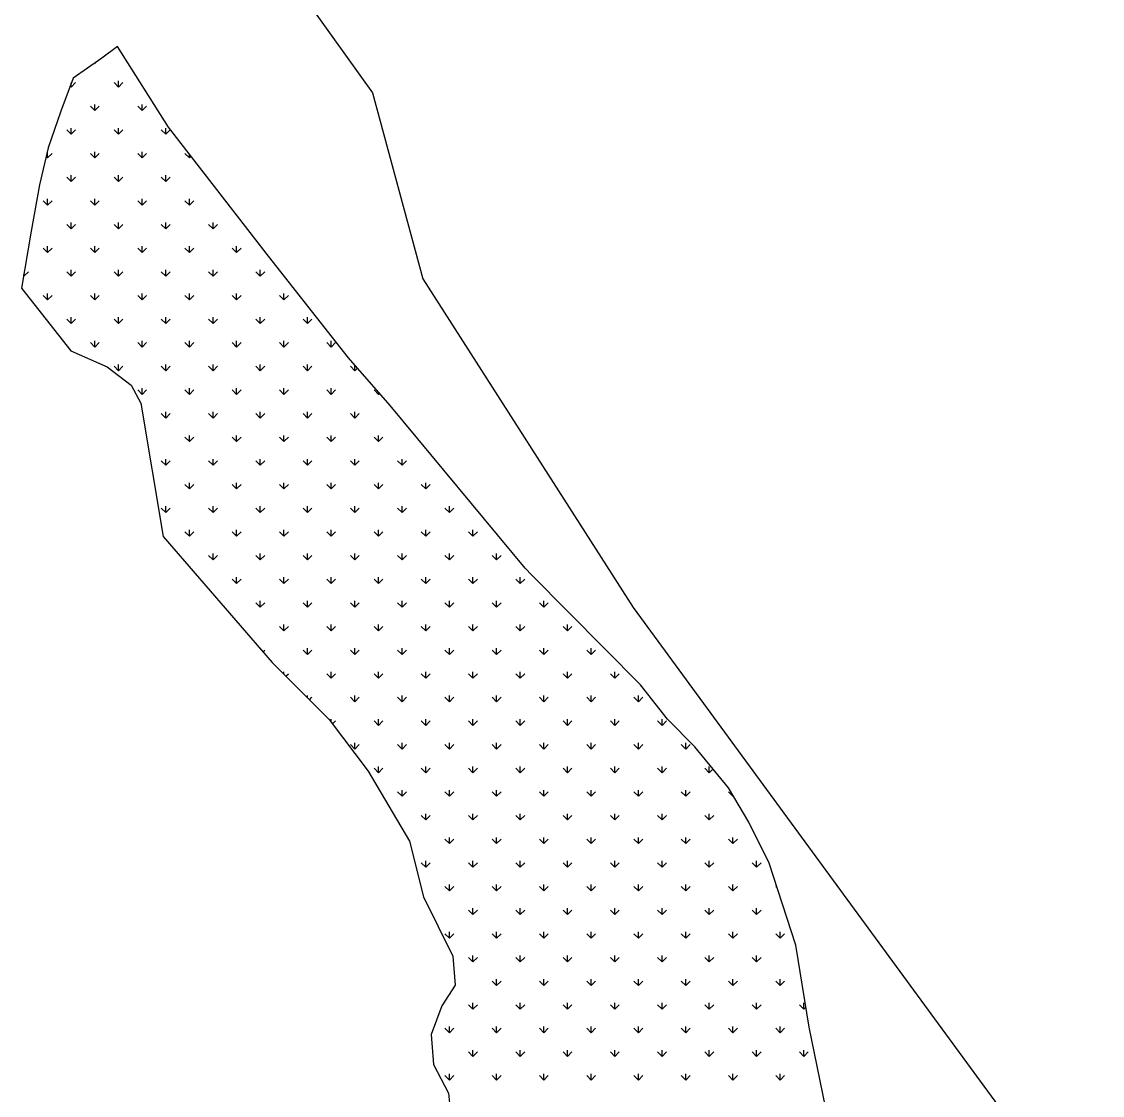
# Model space of a CAD drawing. Header units: metres. Extents: x 321121 to 325188, y 1822391 to 1826704.
# Drawn here: x 323825 to 324472, y 1824553 to 1825195 of the extents above; entities that cross this region are included whole.
import ezdxf

# ---------------------------------------------------------------- set-up
doc = ezdxf.new("R2010")
doc.units = ezdxf.units.M
doc.layers.add('MANGROOVES', color=112, linetype='Continuous')

msp = doc.modelspace()

# ---------------------------------------------------------------- linework, layer by layer
at = {"color": 3}
for p, q in [((323929.5, 1825299.7), (324035.18, 1825152.18)), ((324035.18, 1825152.18), (324065.34, 1825040.96)), ((324065.34, 1825040.96), (324191.22, 1824844.43)), ((324191.22, 1824844.43), (324471.96, 1824461.4))]:
    msp.add_line(p, q, dxfattribs=at)
at = {"layer": 'MANGROOVES'}
for p, q in [((323882.65, 1825179.89), (323873.27, 1825173.04)), ((323913.04, 1825131.74), (323882.65, 1825179.89)), ((323873.27, 1825173.04), (323855.97, 1825161.07)), ((323855.97, 1825161.07), (323848.77, 1825141.2)), ((323848.77, 1825141.2), (323841.16, 1825119.39)), ((323972.86, 1825054.63), (323913.04, 1825131.74)), ((323841.16, 1825119.39), (323835.89, 1825097.16)), ((323835.89, 1825097.16), (323830.97, 1825069.46)), ((323830.97, 1825069.46), (323825.22, 1825035.37)), ((324020.73, 1824993.76), (323972.86, 1825054.63)), ((323825.22, 1825035.37), (323854.62, 1824998)), ((323854.62, 1824998), (323876.44, 1824988.45)), ((324045.79, 1824965.33), (324020.73, 1824993.76)), ((323876.44, 1824988.45), (323890.81, 1824977.39)), ((323890.81, 1824977.39), (323896.58, 1824966.57)), ((323896.58, 1824966.57), (323909.97, 1824886.91)), ((324126.49, 1824867.92), (324045.79, 1824965.33)), ((323909.97, 1824886.91), (323975.08, 1824811.6)), ((324130.55, 1824863.81), (324126.49, 1824867.92)), ((324195.52, 1824798.1), (324130.55, 1824863.81)), ((323975.08, 1824811.6), (324009.3, 1824777.49)), ((324211.74, 1824777.59), (324195.52, 1824798.1)), ((324009.3, 1824777.49), (324032.57, 1824746.56)), ((324227.98, 1824761.16), (324211.74, 1824777.59)), ((324248.26, 1824736.54), (324227.98, 1824761.16)), ((324032.57, 1824746.56), (324057.32, 1824704.69)), ((324260.39, 1824716.05), (324248.26, 1824736.54)), ((324272.5, 1824691.48), (324260.39, 1824716.05)), ((324057.32, 1824704.69), (324065.63, 1824671.46)), ((324288.56, 1824642.38), (324272.5, 1824691.48)), ((324065.63, 1824671.46), (324083.2, 1824635.78)), ((324296.45, 1824593.32), (324288.56, 1824642.38)), ((324083.2, 1824635.78), (324084.65, 1824618.55)), ((324084.65, 1824618.55), (324076.6, 1824606.15)), ((324076.6, 1824606.15), (324070.32, 1824588.97)), ((324308.38, 1824536.07), (324296.45, 1824593.32)), ((324070.32, 1824588.97), (324071.76, 1824571.11)), ((324071.76, 1824571.11), (324080.68, 1824553.84)), ((324080.68, 1824553.84), (324083.37, 1824528.31))]:
    msp.add_line(p, q, dxfattribs=at)
at = {"layer": 'MANGROOVES', "linetype": 'Continuous'}
for p, q in [((323869.05, 1825169.88), (323868.91, 1825170.02)), ((323869.05, 1825169.88), (323869.81, 1825170.64)), ((323869.05, 1825169.88), (323869.05, 1825170.11)), ((323854.91, 1825155.74), (323854.27, 1825156.38)), ((323854.91, 1825155.74), (323857.56, 1825158.39)), ((323854.91, 1825155.74), (323854.91, 1825158.14)), ((323883.19, 1825155.74), (323880.54, 1825158.39)), ((323883.19, 1825155.74), (323883.19, 1825159.49)), ((323883.19, 1825155.74), (323885.84, 1825158.39)), ((323869.05, 1825141.6), (323866.4, 1825144.25)), ((323869.05, 1825141.6), (323869.05, 1825145.35)), ((323869.05, 1825141.6), (323871.7, 1825144.25)), ((323897.33, 1825141.6), (323894.68, 1825144.25)), ((323897.33, 1825141.6), (323897.33, 1825145.35)), ((323897.33, 1825141.6), (323899.98, 1825144.25)), ((323854.91, 1825127.46), (323852.25, 1825130.11)), ((323854.91, 1825127.46), (323854.91, 1825131.21)), ((323854.91, 1825127.46), (323857.56, 1825130.11)), ((323883.19, 1825127.46), (323880.54, 1825130.11)), ((323883.19, 1825127.46), (323883.19, 1825131.21)), ((323883.19, 1825127.46), (323885.84, 1825130.11)), ((323911.47, 1825127.46), (323908.82, 1825130.11)), ((323911.47, 1825127.46), (323911.47, 1825131.21)), ((323911.47, 1825127.46), (323914.13, 1825130.11)), ((323840.76, 1825113.31), (323840.76, 1825117.06)), ((323869.05, 1825113.31), (323869.05, 1825117.06)), ((323897.33, 1825113.31), (323897.33, 1825117.06)), ((323840.76, 1825113.31), (323839.92, 1825114.16)), ((323840.76, 1825113.31), (323843.42, 1825115.96)), ((323869.05, 1825113.31), (323866.4, 1825115.96)), ((323869.05, 1825113.31), (323871.7, 1825115.96)), ((323897.33, 1825113.31), (323894.68, 1825115.96)), ((323897.33, 1825113.31), (323899.98, 1825115.96)), ((323925.62, 1825113.31), (323922.96, 1825115.96)), ((323925.62, 1825113.31), (323925.62, 1825115.52)), ((323925.62, 1825113.31), (323926.58, 1825114.28)), ((323854.91, 1825099.17), (323852.25, 1825101.82)), ((323854.91, 1825099.17), (323854.91, 1825102.92)), ((323854.91, 1825099.17), (323857.56, 1825101.82)), ((323883.19, 1825099.17), (323880.54, 1825101.82)), ((323883.19, 1825099.17), (323883.19, 1825102.92)), ((323883.19, 1825099.17), (323885.84, 1825101.82)), ((323911.47, 1825099.17), (323908.82, 1825101.82)), ((323911.47, 1825099.17), (323911.47, 1825102.92)), ((323911.47, 1825099.17), (323914.13, 1825101.82)), ((323840.76, 1825085.03), (323838.11, 1825087.68)), ((323840.76, 1825085.03), (323840.76, 1825088.78)), ((323840.76, 1825085.03), (323843.42, 1825087.68)), ((323869.05, 1825085.03), (323866.4, 1825087.68)), ((323869.05, 1825085.03), (323869.05, 1825088.78)), ((323869.05, 1825085.03), (323871.7, 1825087.68)), ((323897.33, 1825085.03), (323894.68, 1825087.68)), ((323897.33, 1825085.03), (323897.33, 1825088.78)), ((323897.33, 1825085.03), (323899.98, 1825087.68)), ((323925.62, 1825085.03), (323922.96, 1825087.68)), ((323925.62, 1825085.03), (323925.62, 1825088.78)), ((323925.62, 1825085.03), (323928.27, 1825087.68)), ((323854.91, 1825070.89), (323852.25, 1825073.54)), ((323854.91, 1825070.89), (323854.91, 1825074.64)), ((323854.91, 1825070.89), (323857.56, 1825073.54)), ((323883.19, 1825070.89), (323880.54, 1825073.54)), ((323883.19, 1825070.89), (323883.19, 1825074.64)), ((323883.19, 1825070.89), (323885.84, 1825073.54)), ((323911.47, 1825070.89), (323908.82, 1825073.54)), ((323911.47, 1825070.89), (323911.47, 1825074.64)), ((323911.47, 1825070.89), (323914.13, 1825073.54)), ((323939.76, 1825070.89), (323937.11, 1825073.54)), ((323939.76, 1825070.89), (323939.76, 1825074.64)), ((323939.76, 1825070.89), (323942.41, 1825073.54)), ((323840.76, 1825056.74), (323838.11, 1825059.4)), ((323840.76, 1825056.75), (323840.76, 1825060.5)), ((323840.76, 1825056.74), (323843.42, 1825059.4)), ((323869.05, 1825056.74), (323866.4, 1825059.4)), ((323869.05, 1825056.75), (323869.05, 1825060.5)), ((323869.05, 1825056.74), (323871.7, 1825059.4)), ((323897.33, 1825056.74), (323894.68, 1825059.4)), ((323897.33, 1825056.75), (323897.33, 1825060.5)), ((323897.33, 1825056.74), (323899.98, 1825059.4)), ((323925.62, 1825056.74), (323922.96, 1825059.4)), ((323925.62, 1825056.75), (323925.62, 1825060.5)), ((323925.62, 1825056.74), (323928.27, 1825059.4)), ((323953.9, 1825056.74), (323951.25, 1825059.4)), ((323953.9, 1825056.75), (323953.9, 1825060.5)), ((323953.9, 1825056.74), (323956.55, 1825059.4)), ((323854.91, 1825042.6), (323854.91, 1825046.35)), ((323883.19, 1825042.6), (323883.19, 1825046.35)), ((323911.47, 1825042.6), (323911.47, 1825046.35)), ((323939.76, 1825042.6), (323939.76, 1825046.35)), ((323968.04, 1825042.6), (323968.04, 1825046.35)), ((323826.62, 1825042.6), (323826.46, 1825042.76)), ((323826.62, 1825042.6), (323829.27, 1825045.25)), ((323826.62, 1825042.6), (323826.62, 1825043.69)), ((323854.91, 1825042.6), (323852.25, 1825045.25)), ((323854.91, 1825042.6), (323857.56, 1825045.25)), ((323883.19, 1825042.6), (323880.54, 1825045.25)), ((323883.19, 1825042.6), (323885.84, 1825045.25)), ((323911.47, 1825042.6), (323908.82, 1825045.25)), ((323911.47, 1825042.6), (323914.13, 1825045.25)), ((323939.76, 1825042.6), (323937.11, 1825045.25)), ((323939.76, 1825042.6), (323942.41, 1825045.25)), ((323968.04, 1825042.6), (323965.39, 1825045.25)), ((323968.04, 1825042.6), (323970.69, 1825045.25)), ((323840.76, 1825028.46), (323838.11, 1825031.11)), ((323840.76, 1825028.46), (323840.76, 1825032.21)), ((323840.76, 1825028.46), (323843.42, 1825031.11)), ((323869.05, 1825028.46), (323866.4, 1825031.11)), ((323869.05, 1825028.46), (323869.05, 1825032.21)), ((323869.05, 1825028.46), (323871.7, 1825031.11)), ((323897.33, 1825028.46), (323894.68, 1825031.11)), ((323897.33, 1825028.46), (323897.33, 1825032.21)), ((323897.33, 1825028.46), (323899.98, 1825031.11)), ((323925.62, 1825028.46), (323922.96, 1825031.11)), ((323925.62, 1825028.46), (323925.62, 1825032.21)), ((323925.62, 1825028.46), (323928.27, 1825031.11)), ((323953.9, 1825028.46), (323951.25, 1825031.11)), ((323953.9, 1825028.46), (323953.9, 1825032.21)), ((323953.9, 1825028.46), (323956.55, 1825031.11)), ((323982.18, 1825028.46), (323979.53, 1825031.11)), ((323982.18, 1825028.46), (323982.18, 1825032.21)), ((323982.18, 1825028.46), (323984.84, 1825031.11)), ((323854.91, 1825014.32), (323852.25, 1825016.97)), ((323854.91, 1825014.32), (323854.91, 1825018.07)), ((323854.91, 1825014.32), (323857.56, 1825016.97)), ((323883.19, 1825014.32), (323880.54, 1825016.97)), ((323883.19, 1825014.32), (323883.19, 1825018.07)), ((323883.19, 1825014.32), (323885.84, 1825016.97)), ((323911.47, 1825014.32), (323908.82, 1825016.97)), ((323911.47, 1825014.32), (323911.47, 1825018.07)), ((323911.47, 1825014.32), (323914.13, 1825016.97)), ((323939.76, 1825014.32), (323937.11, 1825016.97)), ((323939.76, 1825014.32), (323939.76, 1825018.07)), ((323939.76, 1825014.32), (323942.41, 1825016.97)), ((323968.04, 1825014.32), (323965.39, 1825016.97)), ((323968.04, 1825014.32), (323968.04, 1825018.07)), ((323968.04, 1825014.32), (323970.69, 1825016.97)), ((323996.33, 1825014.32), (323993.68, 1825016.97)), ((323996.33, 1825014.32), (323996.33, 1825018.07)), ((323996.33, 1825014.32), (323998.98, 1825016.97)), ((323869.05, 1825000.18), (323866.4, 1825002.83)), ((323869.05, 1825000.18), (323869.05, 1825003.93)), ((323869.05, 1825000.18), (323871.7, 1825002.83)), ((323897.33, 1825000.18), (323894.68, 1825002.83)), ((323897.33, 1825000.18), (323897.33, 1825003.93)), ((323897.33, 1825000.18), (323899.98, 1825002.83)), ((323925.62, 1825000.18), (323922.96, 1825002.83)), ((323925.62, 1825000.18), (323925.62, 1825003.93)), ((323925.62, 1825000.18), (323928.27, 1825002.83)), ((323953.9, 1825000.18), (323951.25, 1825002.83)), ((323953.9, 1825000.18), (323953.9, 1825003.93)), ((323953.9, 1825000.18), (323956.55, 1825002.83)), ((323982.18, 1825000.18), (323979.53, 1825002.83)), ((323982.18, 1825000.18), (323982.18, 1825003.93)), ((323982.18, 1825000.18), (323984.84, 1825002.83)), ((324010.47, 1825000.18), (324007.82, 1825002.83)), ((324010.47, 1825000.18), (324010.47, 1825003.93)), ((324010.47, 1825000.18), (324013.12, 1825002.83)), ((323883.19, 1824986.03), (323880.54, 1824988.69)), ((323883.19, 1824986.03), (323883.19, 1824989.78)), ((323883.19, 1824986.03), (323885.84, 1824988.69)), ((323911.47, 1824986.03), (323908.82, 1824988.69)), ((323911.47, 1824986.03), (323911.47, 1824989.78)), ((323911.47, 1824986.03), (323914.13, 1824988.69)), ((323939.76, 1824986.03), (323937.11, 1824988.69)), ((323939.76, 1824986.03), (323939.76, 1824989.78)), ((323939.76, 1824986.03), (323942.41, 1824988.69)), ((323968.04, 1824986.03), (323965.39, 1824988.69)), ((323968.04, 1824986.03), (323968.04, 1824989.78)), ((323968.04, 1824986.03), (323970.69, 1824988.69)), ((323996.33, 1824986.03), (323993.68, 1824988.69)), ((323996.33, 1824986.03), (323996.33, 1824989.78)), ((323996.33, 1824986.03), (323998.98, 1824988.69)), ((324024.61, 1824986.03), (324021.96, 1824988.69)), ((324024.61, 1824986.03), (324024.61, 1824989.35)), ((324024.61, 1824986.03), (324026.17, 1824987.59)), ((323897.33, 1824971.89), (323894.68, 1824974.54)), ((323897.33, 1824971.89), (323897.33, 1824975.64)), ((323897.33, 1824971.89), (323899.98, 1824974.54)), ((323925.62, 1824971.89), (323922.96, 1824974.54)), ((323925.62, 1824971.89), (323925.62, 1824975.64)), ((323925.62, 1824971.89), (323928.27, 1824974.54)), ((323953.9, 1824971.89), (323951.25, 1824974.54)), ((323953.9, 1824971.89), (323953.9, 1824975.64)), ((323953.9, 1824971.89), (323956.55, 1824974.54)), ((323982.18, 1824971.89), (323979.53, 1824974.54)), ((323982.18, 1824971.89), (323982.18, 1824975.64)), ((323982.18, 1824971.89), (323984.84, 1824974.54)), ((324010.47, 1824971.89), (324007.82, 1824974.54)), ((324010.47, 1824971.89), (324010.47, 1824975.64)), ((324010.47, 1824971.89), (324013.12, 1824974.54)), ((324038.75, 1824971.89), (324036.1, 1824974.54)), ((324038.75, 1824971.89), (324038.75, 1824973.31)), ((324038.75, 1824971.89), (324039.42, 1824972.56)), ((323911.47, 1824957.75), (323911.47, 1824961.5)), ((323939.76, 1824957.75), (323939.76, 1824961.5)), ((323968.04, 1824957.75), (323968.04, 1824961.5)), ((323996.33, 1824957.75), (323996.33, 1824961.5)), ((324024.61, 1824957.75), (324024.61, 1824961.5)), ((323911.47, 1824957.75), (323908.82, 1824960.4)), ((323911.47, 1824957.75), (323914.13, 1824960.4)), ((323939.76, 1824957.75), (323937.11, 1824960.4)), ((323939.76, 1824957.75), (323942.41, 1824960.4)), ((323968.04, 1824957.75), (323965.39, 1824960.4)), ((323968.04, 1824957.75), (323970.69, 1824960.4)), ((323996.33, 1824957.75), (323993.68, 1824960.4)), ((323996.33, 1824957.75), (323998.98, 1824960.4)), ((324024.61, 1824957.75), (324021.96, 1824960.4)), ((324024.61, 1824957.75), (324027.26, 1824960.4)), ((323925.62, 1824943.61), (323922.96, 1824946.26)), ((323925.62, 1824943.61), (323925.62, 1824947.36)), ((323925.62, 1824943.61), (323928.27, 1824946.26)), ((323953.9, 1824943.61), (323951.25, 1824946.26)), ((323953.9, 1824943.61), (323953.9, 1824947.36)), ((323953.9, 1824943.61), (323956.55, 1824946.26)), ((323982.18, 1824943.61), (323979.53, 1824946.26)), ((323982.18, 1824943.61), (323982.18, 1824947.36)), ((323982.18, 1824943.61), (323984.84, 1824946.26)), ((324010.47, 1824943.61), (324007.82, 1824946.26)), ((324010.47, 1824943.61), (324010.47, 1824947.36)), ((324010.47, 1824943.61), (324013.12, 1824946.26)), ((324038.75, 1824943.61), (324036.1, 1824946.26)), ((324038.75, 1824943.61), (324038.75, 1824947.36)), ((324038.75, 1824943.61), (324041.41, 1824946.26)), ((323911.47, 1824929.47), (323908.82, 1824932.12)), ((323911.47, 1824929.47), (323911.47, 1824933.22)), ((323911.47, 1824929.47), (323914.13, 1824932.12)), ((323939.76, 1824929.47), (323937.11, 1824932.12)), ((323939.76, 1824929.47), (323939.76, 1824933.22)), ((323939.76, 1824929.47), (323942.41, 1824932.12)), ((323968.04, 1824929.47), (323965.39, 1824932.12)), ((323968.04, 1824929.47), (323968.04, 1824933.22)), ((323968.04, 1824929.47), (323970.69, 1824932.12)), ((323996.33, 1824929.47), (323993.68, 1824932.12)), ((323996.33, 1824929.47), (323996.33, 1824933.22)), ((323996.33, 1824929.47), (323998.98, 1824932.12)), ((324024.61, 1824929.47), (324021.96, 1824932.12)), ((324024.61, 1824929.47), (324024.61, 1824933.22)), ((324024.61, 1824929.47), (324027.26, 1824932.12)), ((324052.9, 1824929.47), (324050.24, 1824932.12)), ((324052.9, 1824929.47), (324052.9, 1824933.22)), ((324052.9, 1824929.47), (324055.55, 1824932.12)), ((323925.62, 1824915.32), (323922.96, 1824917.97)), ((323925.62, 1824915.32), (323925.62, 1824919.07)), ((323925.62, 1824915.32), (323928.27, 1824917.97)), ((323953.9, 1824915.32), (323951.25, 1824917.97)), ((323953.9, 1824915.32), (323953.9, 1824919.07)), ((323953.9, 1824915.32), (323956.55, 1824917.97)), ((323982.18, 1824915.32), (323979.53, 1824917.97)), ((323982.18, 1824915.32), (323982.18, 1824919.07)), ((323982.18, 1824915.32), (323984.84, 1824917.97)), ((324010.47, 1824915.32), (324007.82, 1824917.97)), ((324010.47, 1824915.32), (324010.47, 1824919.07)), ((324010.47, 1824915.32), (324013.12, 1824917.97)), ((324038.75, 1824915.32), (324036.1, 1824917.97)), ((324038.75, 1824915.32), (324038.75, 1824919.07)), ((324038.75, 1824915.32), (324041.41, 1824917.97)), ((324067.04, 1824915.32), (324064.39, 1824917.97)), ((324067.04, 1824915.32), (324067.04, 1824919.07)), ((324067.04, 1824915.32), (324069.69, 1824917.97)), ((323911.47, 1824901.18), (323908.82, 1824903.83)), ((323911.47, 1824901.18), (323911.47, 1824904.93)), ((323911.47, 1824901.18), (323914.13, 1824903.83)), ((323939.76, 1824901.18), (323937.11, 1824903.83)), ((323939.76, 1824901.18), (323939.76, 1824904.93)), ((323939.76, 1824901.18), (323942.41, 1824903.83)), ((323968.04, 1824901.18), (323965.39, 1824903.83)), ((323968.04, 1824901.18), (323968.04, 1824904.93)), ((323968.04, 1824901.18), (323970.69, 1824903.83)), ((323996.33, 1824901.18), (323993.68, 1824903.83)), ((323996.33, 1824901.18), (323996.33, 1824904.93)), ((323996.33, 1824901.18), (323998.98, 1824903.83)), ((324024.61, 1824901.18), (324021.96, 1824903.83)), ((324024.61, 1824901.18), (324024.61, 1824904.93)), ((324024.61, 1824901.18), (324027.26, 1824903.83)), ((324052.9, 1824901.18), (324050.24, 1824903.83)), ((324052.9, 1824901.18), (324052.9, 1824904.93)), ((324052.9, 1824901.18), (324055.55, 1824903.83)), ((324081.18, 1824901.18), (324078.53, 1824903.83)), ((324081.18, 1824901.18), (324081.18, 1824904.93)), ((324081.18, 1824901.18), (324083.83, 1824903.83)), ((323925.62, 1824887.04), (323925.62, 1824890.79)), ((323953.9, 1824887.04), (323953.9, 1824890.79)), ((323982.18, 1824887.04), (323982.18, 1824890.79)), ((324010.47, 1824887.04), (324010.47, 1824890.79)), ((324038.75, 1824887.04), (324038.75, 1824890.79)), ((324067.04, 1824887.04), (324067.04, 1824890.79)), ((324095.32, 1824887.04), (324095.32, 1824890.79)), ((323925.62, 1824887.04), (323922.96, 1824889.69)), ((323925.62, 1824887.04), (323928.27, 1824889.69)), ((323953.9, 1824887.04), (323951.25, 1824889.69)), ((323953.9, 1824887.04), (323956.55, 1824889.69)), ((323982.18, 1824887.04), (323979.53, 1824889.69)), ((323982.18, 1824887.04), (323984.84, 1824889.69)), ((324010.47, 1824887.04), (324007.82, 1824889.69)), ((324010.47, 1824887.04), (324013.12, 1824889.69)), ((324038.75, 1824887.04), (324036.1, 1824889.69)), ((324038.75, 1824887.04), (324041.41, 1824889.69)), ((324067.04, 1824887.04), (324064.39, 1824889.69)), ((324067.04, 1824887.04), (324069.69, 1824889.69)), ((324095.32, 1824887.04), (324092.67, 1824889.69)), ((324095.32, 1824887.04), (324097.97, 1824889.69)), ((323939.76, 1824872.9), (323937.11, 1824875.55)), ((323939.76, 1824872.9), (323939.76, 1824876.65)), ((323939.76, 1824872.9), (323942.41, 1824875.55)), ((323968.04, 1824872.9), (323965.39, 1824875.55)), ((323968.04, 1824872.9), (323968.04, 1824876.65)), ((323968.04, 1824872.9), (323970.69, 1824875.55)), ((323996.33, 1824872.9), (323993.68, 1824875.55)), ((323996.33, 1824872.9), (323996.33, 1824876.65)), ((323996.33, 1824872.9), (323998.98, 1824875.55)), ((324024.61, 1824872.9), (324021.96, 1824875.55)), ((324024.61, 1824872.9), (324024.61, 1824876.65)), ((324024.61, 1824872.9), (324027.26, 1824875.55)), ((324052.9, 1824872.9), (324050.24, 1824875.55)), ((324052.9, 1824872.9), (324052.9, 1824876.65)), ((324052.9, 1824872.9), (324055.55, 1824875.55)), ((324081.18, 1824872.9), (324078.53, 1824875.55)), ((324081.18, 1824872.9), (324081.18, 1824876.65)), ((324081.18, 1824872.9), (324083.83, 1824875.55)), ((324109.46, 1824872.9), (324106.81, 1824875.55)), ((324109.46, 1824872.9), (324109.46, 1824876.65)), ((324109.46, 1824872.9), (324112.12, 1824875.55)), ((323953.9, 1824858.75), (323951.25, 1824861.41)), ((323953.9, 1824858.76), (323953.9, 1824862.51)), ((323953.9, 1824858.75), (323956.55, 1824861.41)), ((323982.18, 1824858.75), (323979.53, 1824861.41)), ((323982.18, 1824858.76), (323982.18, 1824862.51)), ((323982.18, 1824858.75), (323984.84, 1824861.41)), ((324010.47, 1824858.75), (324007.82, 1824861.41)), ((324010.47, 1824858.76), (324010.47, 1824862.51)), ((324010.47, 1824858.75), (324013.12, 1824861.41)), ((324038.75, 1824858.75), (324036.1, 1824861.41)), ((324038.75, 1824858.76), (324038.75, 1824862.51)), ((324038.75, 1824858.75), (324041.41, 1824861.41)), ((324067.04, 1824858.75), (324064.39, 1824861.41)), ((324067.04, 1824858.76), (324067.04, 1824862.51)), ((324067.04, 1824858.75), (324069.69, 1824861.41)), ((324095.32, 1824858.75), (324092.67, 1824861.41)), ((324095.32, 1824858.76), (324095.32, 1824862.51)), ((324095.32, 1824858.75), (324097.97, 1824861.41)), ((324123.61, 1824858.75), (324120.95, 1824861.41)), ((324123.61, 1824858.76), (324123.61, 1824862.51)), ((324123.61, 1824858.75), (324126.26, 1824861.41)), ((323968.04, 1824844.61), (323965.39, 1824847.26)), ((323968.04, 1824844.61), (323968.04, 1824848.36)), ((323968.04, 1824844.61), (323970.69, 1824847.26)), ((323996.33, 1824844.61), (323993.68, 1824847.26)), ((323996.33, 1824844.61), (323996.33, 1824848.36)), ((323996.33, 1824844.61), (323998.98, 1824847.26)), ((324024.61, 1824844.61), (324021.96, 1824847.26)), ((324024.61, 1824844.61), (324024.61, 1824848.36)), ((324024.61, 1824844.61), (324027.26, 1824847.26)), ((324052.9, 1824844.61), (324050.24, 1824847.26)), ((324052.9, 1824844.61), (324052.9, 1824848.36)), ((324052.9, 1824844.61), (324055.55, 1824847.26)), ((324081.18, 1824844.61), (324078.53, 1824847.26)), ((324081.18, 1824844.61), (324081.18, 1824848.36)), ((324081.18, 1824844.61), (324083.83, 1824847.26)), ((324109.46, 1824844.61), (324106.81, 1824847.26)), ((324109.46, 1824844.61), (324109.46, 1824848.36)), ((324109.46, 1824844.61), (324112.12, 1824847.26)), ((324137.75, 1824844.61), (324135.1, 1824847.26)), ((324137.75, 1824844.61), (324137.75, 1824848.36)), ((324137.75, 1824844.61), (324140.4, 1824847.26)), ((323956.51, 1824833.08), (323956.55, 1824833.12)), ((323982.18, 1824830.47), (323979.53, 1824833.12)), ((323982.18, 1824830.47), (323982.18, 1824834.22)), ((323982.18, 1824830.47), (323984.84, 1824833.12)), ((324010.47, 1824830.47), (324007.82, 1824833.12)), ((324010.47, 1824830.47), (324010.47, 1824834.22)), ((324010.47, 1824830.47), (324013.12, 1824833.12)), ((324038.75, 1824830.47), (324036.1, 1824833.12)), ((324038.75, 1824830.47), (324038.75, 1824834.22)), ((324038.75, 1824830.47), (324041.41, 1824833.12)), ((324067.04, 1824830.47), (324064.39, 1824833.12)), ((324067.04, 1824830.47), (324067.04, 1824834.22)), ((324067.04, 1824830.47), (324069.69, 1824833.12)), ((324095.32, 1824830.47), (324092.67, 1824833.12)), ((324095.32, 1824830.47), (324095.32, 1824834.22)), ((324095.32, 1824830.47), (324097.97, 1824833.12)), ((324123.61, 1824830.47), (324120.95, 1824833.12)), ((324123.61, 1824830.47), (324123.61, 1824834.22)), ((324123.61, 1824830.47), (324126.26, 1824833.12)), ((324151.89, 1824830.47), (324149.24, 1824833.12)), ((324151.89, 1824830.47), (324151.89, 1824834.22)), ((324151.89, 1824830.47), (324154.54, 1824833.12)), ((323968.04, 1824819.74), (323968.04, 1824820.08)), ((323996.33, 1824816.33), (323996.33, 1824820.08)), ((324024.61, 1824816.33), (324024.61, 1824820.08)), ((324052.9, 1824816.33), (324052.9, 1824820.08)), ((324081.18, 1824816.33), (324081.18, 1824820.08)), ((324109.46, 1824816.33), (324109.46, 1824820.08)), ((324137.75, 1824816.33), (324137.75, 1824820.08)), ((324166.03, 1824816.33), (324166.03, 1824820.08)), ((323969.62, 1824817.91), (323970.69, 1824818.98)), ((323996.33, 1824816.33), (323993.68, 1824818.98)), ((323996.33, 1824816.33), (323998.98, 1824818.98)), ((324024.61, 1824816.33), (324021.96, 1824818.98)), ((324024.61, 1824816.33), (324027.26, 1824818.98)), ((324052.9, 1824816.33), (324050.24, 1824818.98)), ((324052.9, 1824816.33), (324055.55, 1824818.98)), ((324081.18, 1824816.33), (324078.53, 1824818.98)), ((324081.18, 1824816.33), (324083.83, 1824818.98)), ((324109.46, 1824816.33), (324106.81, 1824818.98)), ((324109.46, 1824816.33), (324112.12, 1824818.98)), ((324137.75, 1824816.33), (324135.1, 1824818.98)), ((324137.75, 1824816.33), (324140.4, 1824818.98)), ((324166.03, 1824816.33), (324163.38, 1824818.98)), ((324166.03, 1824816.33), (324168.68, 1824818.98)), ((323982.18, 1824804.52), (323982.18, 1824805.94)), ((323983.35, 1824803.35), (323984.84, 1824804.84)), ((324010.47, 1824802.19), (324007.82, 1824804.84)), ((324010.47, 1824802.19), (324010.47, 1824805.94)), ((324010.47, 1824802.19), (324013.12, 1824804.84)), ((324038.75, 1824802.19), (324036.1, 1824804.84)), ((324038.75, 1824802.19), (324038.75, 1824805.94)), ((324038.75, 1824802.19), (324041.41, 1824804.84)), ((324067.04, 1824802.19), (324064.39, 1824804.84)), ((324067.04, 1824802.19), (324067.04, 1824805.94)), ((324067.04, 1824802.19), (324069.69, 1824804.84)), ((324095.32, 1824802.19), (324092.67, 1824804.84)), ((324095.32, 1824802.19), (324095.32, 1824805.94)), ((324095.32, 1824802.19), (324097.97, 1824804.84)), ((324123.61, 1824802.19), (324120.95, 1824804.84)), ((324123.61, 1824802.19), (324123.61, 1824805.94)), ((324123.61, 1824802.19), (324126.26, 1824804.84)), ((324151.89, 1824802.19), (324149.24, 1824804.84)), ((324151.89, 1824802.19), (324151.89, 1824805.94)), ((324151.89, 1824802.19), (324154.54, 1824804.84)), ((324180.17, 1824802.19), (324177.52, 1824804.84)), ((324180.17, 1824802.19), (324180.17, 1824805.94)), ((324180.17, 1824802.19), (324182.83, 1824804.84)), ((323996.33, 1824790.42), (323996.33, 1824791.79)), ((323997.52, 1824789.23), (323998.98, 1824790.7)), ((324024.61, 1824788.04), (324021.96, 1824790.7)), ((324024.61, 1824788.04), (324024.61, 1824791.79)), ((324024.61, 1824788.04), (324027.26, 1824790.7)), ((324052.9, 1824788.04), (324050.24, 1824790.7)), ((324052.9, 1824788.04), (324052.9, 1824791.79)), ((324052.9, 1824788.04), (324055.55, 1824790.7)), ((324081.18, 1824788.04), (324078.53, 1824790.7)), ((324081.18, 1824788.04), (324081.18, 1824791.79)), ((324081.18, 1824788.04), (324083.83, 1824790.7)), ((324109.46, 1824788.04), (324106.81, 1824790.7)), ((324109.46, 1824788.04), (324109.46, 1824791.79)), ((324109.46, 1824788.04), (324112.12, 1824790.7)), ((324137.75, 1824788.04), (324135.1, 1824790.7)), ((324137.75, 1824788.04), (324137.75, 1824791.79)), ((324137.75, 1824788.04), (324140.4, 1824790.7)), ((324166.03, 1824788.04), (324163.38, 1824790.7)), ((324166.03, 1824788.04), (324166.03, 1824791.79)), ((324166.03, 1824788.04), (324168.68, 1824790.7)), ((324194.32, 1824788.04), (324191.67, 1824790.7)), ((324194.32, 1824788.04), (324194.32, 1824791.79)), ((324194.32, 1824788.04), (324196.97, 1824790.7)), ((324010.47, 1824775.93), (324010.47, 1824777.65)), ((324011.34, 1824774.77), (324013.12, 1824776.55)), ((324038.75, 1824773.9), (324036.1, 1824776.55)), ((324038.75, 1824773.9), (324038.75, 1824777.65)), ((324038.75, 1824773.9), (324041.41, 1824776.55)), ((324067.04, 1824773.9), (324064.39, 1824776.55)), ((324067.04, 1824773.9), (324067.04, 1824777.65)), ((324067.04, 1824773.9), (324069.69, 1824776.55)), ((324095.32, 1824773.9), (324092.67, 1824776.55)), ((324095.32, 1824773.9), (324095.32, 1824777.65)), ((324095.32, 1824773.9), (324097.97, 1824776.55)), ((324123.61, 1824773.9), (324120.95, 1824776.55)), ((324123.61, 1824773.9), (324123.61, 1824777.65)), ((324123.61, 1824773.9), (324126.26, 1824776.55)), ((324151.89, 1824773.9), (324149.24, 1824776.55)), ((324151.89, 1824773.9), (324151.89, 1824777.65)), ((324151.89, 1824773.9), (324154.54, 1824776.55)), ((324180.17, 1824773.9), (324177.52, 1824776.55)), ((324180.17, 1824773.9), (324180.17, 1824777.65)), ((324180.17, 1824773.9), (324182.83, 1824776.55)), ((324208.46, 1824773.9), (324205.81, 1824776.55)), ((324208.46, 1824773.9), (324208.46, 1824777.65)), ((324208.46, 1824773.9), (324211.11, 1824776.55)), ((324024.61, 1824759.76), (324021.96, 1824762.41)), ((324024.61, 1824759.76), (324024.61, 1824763.51)), ((324024.61, 1824759.76), (324027.26, 1824762.41)), ((324052.9, 1824759.76), (324050.24, 1824762.41)), ((324052.9, 1824759.76), (324052.9, 1824763.51)), ((324052.9, 1824759.76), (324055.55, 1824762.41)), ((324081.18, 1824759.76), (324078.53, 1824762.41)), ((324081.18, 1824759.76), (324081.18, 1824763.51)), ((324081.18, 1824759.76), (324083.83, 1824762.41)), ((324109.46, 1824759.76), (324106.81, 1824762.41)), ((324109.46, 1824759.76), (324109.46, 1824763.51)), ((324109.46, 1824759.76), (324112.12, 1824762.41)), ((324137.75, 1824759.76), (324135.1, 1824762.41)), ((324137.75, 1824759.76), (324137.75, 1824763.51)), ((324137.75, 1824759.76), (324140.4, 1824762.41)), ((324166.03, 1824759.76), (324163.38, 1824762.41)), ((324166.03, 1824759.76), (324166.03, 1824763.51)), ((324166.03, 1824759.76), (324168.68, 1824762.41)), ((324194.32, 1824759.76), (324191.67, 1824762.41)), ((324194.32, 1824759.76), (324194.32, 1824763.51)), ((324194.32, 1824759.76), (324196.97, 1824762.41)), ((324222.6, 1824759.76), (324219.95, 1824762.41)), ((324222.6, 1824759.76), (324222.6, 1824763.51)), ((324222.6, 1824759.76), (324225.25, 1824762.41)), ((324038.75, 1824745.62), (324036.1, 1824748.27)), ((324038.75, 1824745.62), (324038.75, 1824749.37)), ((324038.75, 1824745.62), (324041.41, 1824748.27)), ((324067.04, 1824745.62), (324064.39, 1824748.27)), ((324067.04, 1824745.62), (324067.04, 1824749.37)), ((324067.04, 1824745.62), (324069.69, 1824748.27)), ((324095.32, 1824745.62), (324092.67, 1824748.27)), ((324095.32, 1824745.62), (324095.32, 1824749.37)), ((324095.32, 1824745.62), (324097.97, 1824748.27)), ((324123.61, 1824745.62), (324120.95, 1824748.27)), ((324123.61, 1824745.62), (324123.61, 1824749.37)), ((324123.61, 1824745.62), (324126.26, 1824748.27)), ((324151.89, 1824745.62), (324149.24, 1824748.27)), ((324151.89, 1824745.62), (324151.89, 1824749.37)), ((324151.89, 1824745.62), (324154.54, 1824748.27)), ((324180.17, 1824745.62), (324177.52, 1824748.27)), ((324180.17, 1824745.62), (324180.17, 1824749.37)), ((324180.17, 1824745.62), (324182.83, 1824748.27)), ((324208.46, 1824745.62), (324205.81, 1824748.27)), ((324208.46, 1824745.62), (324208.46, 1824749.37)), ((324208.46, 1824745.62), (324211.11, 1824748.27)), ((324236.74, 1824745.62), (324234.09, 1824748.27)), ((324236.74, 1824745.62), (324236.74, 1824749.37)), ((324236.74, 1824745.62), (324238.96, 1824747.83)), ((324052.9, 1824731.48), (324052.9, 1824735.23)), ((324081.18, 1824731.48), (324081.18, 1824735.23)), ((324109.46, 1824731.48), (324109.46, 1824735.23)), ((324137.75, 1824731.48), (324137.75, 1824735.23)), ((324166.03, 1824731.48), (324166.03, 1824735.23)), ((324194.32, 1824731.48), (324194.32, 1824735.23)), ((324222.6, 1824731.48), (324222.6, 1824735.23)), ((324052.9, 1824731.48), (324050.24, 1824734.13)), ((324052.9, 1824731.48), (324055.55, 1824734.13)), ((324081.18, 1824731.48), (324078.53, 1824734.13)), ((324081.18, 1824731.48), (324083.83, 1824734.13)), ((324109.46, 1824731.48), (324106.81, 1824734.13)), ((324109.46, 1824731.48), (324112.12, 1824734.13)), ((324137.75, 1824731.48), (324135.1, 1824734.13)), ((324137.75, 1824731.48), (324140.4, 1824734.13)), ((324166.03, 1824731.48), (324163.38, 1824734.13)), ((324166.03, 1824731.48), (324168.68, 1824734.13)), ((324194.32, 1824731.48), (324191.67, 1824734.13)), ((324194.32, 1824731.48), (324196.97, 1824734.13)), ((324222.6, 1824731.48), (324219.95, 1824734.13)), ((324222.6, 1824731.48), (324225.25, 1824734.13)), ((324250.89, 1824731.48), (324248.23, 1824734.13)), ((324250.89, 1824731.48), (324250.89, 1824732.1)), ((324250.89, 1824731.48), (324251.12, 1824731.71)), ((324067.04, 1824717.33), (324064.39, 1824719.98)), ((324067.04, 1824717.33), (324067.04, 1824721.08)), ((324067.04, 1824717.33), (324069.69, 1824719.98)), ((324095.32, 1824717.33), (324092.67, 1824719.98)), ((324095.32, 1824717.33), (324095.32, 1824721.08)), ((324095.32, 1824717.33), (324097.97, 1824719.98)), ((324123.61, 1824717.33), (324120.95, 1824719.98)), ((324123.61, 1824717.33), (324123.61, 1824721.08)), ((324123.61, 1824717.33), (324126.26, 1824719.98)), ((324151.89, 1824717.33), (324149.24, 1824719.98)), ((324151.89, 1824717.33), (324151.89, 1824721.08)), ((324151.89, 1824717.33), (324154.54, 1824719.98)), ((324180.17, 1824717.33), (324177.52, 1824719.98)), ((324180.17, 1824717.33), (324180.17, 1824721.08)), ((324180.17, 1824717.33), (324182.83, 1824719.98)), ((324208.46, 1824717.33), (324205.81, 1824719.98)), ((324208.46, 1824717.33), (324208.46, 1824721.08)), ((324208.46, 1824717.33), (324211.11, 1824719.98)), ((324236.74, 1824717.33), (324234.09, 1824719.98)), ((324236.74, 1824717.33), (324236.74, 1824721.08)), ((324236.74, 1824717.33), (324239.4, 1824719.98)), ((324081.18, 1824703.19), (324078.53, 1824705.84)), ((324081.18, 1824703.19), (324081.18, 1824706.94)), ((324081.18, 1824703.19), (324083.83, 1824705.84)), ((324109.46, 1824703.19), (324106.81, 1824705.84)), ((324109.46, 1824703.19), (324109.46, 1824706.94)), ((324109.46, 1824703.19), (324112.12, 1824705.84)), ((324137.75, 1824703.19), (324135.1, 1824705.84)), ((324137.75, 1824703.19), (324137.75, 1824706.94)), ((324137.75, 1824703.19), (324140.4, 1824705.84)), ((324166.03, 1824703.19), (324163.38, 1824705.84)), ((324166.03, 1824703.19), (324166.03, 1824706.94)), ((324166.03, 1824703.19), (324168.68, 1824705.84)), ((324194.32, 1824703.19), (324191.67, 1824705.84)), ((324194.32, 1824703.19), (324194.32, 1824706.94)), ((324194.32, 1824703.19), (324196.97, 1824705.84)), ((324222.6, 1824703.19), (324219.95, 1824705.84)), ((324222.6, 1824703.19), (324222.6, 1824706.94)), ((324222.6, 1824703.19), (324225.25, 1824705.84)), ((324250.89, 1824703.19), (324248.23, 1824705.84)), ((324250.89, 1824703.19), (324250.89, 1824706.94)), ((324250.89, 1824703.19), (324253.54, 1824705.84)), ((324067.04, 1824689.05), (324067.04, 1824692.8)), ((324067.04, 1824689.05), (324069.69, 1824691.7)), ((324095.32, 1824689.05), (324092.67, 1824691.7)), ((324095.32, 1824689.05), (324095.32, 1824692.8)), ((324095.32, 1824689.05), (324097.97, 1824691.7)), ((324123.61, 1824689.05), (324120.95, 1824691.7)), ((324123.61, 1824689.05), (324123.61, 1824692.8)), ((324123.61, 1824689.05), (324126.26, 1824691.7)), ((324151.89, 1824689.05), (324149.24, 1824691.7)), ((324151.89, 1824689.05), (324151.89, 1824692.8)), ((324151.89, 1824689.05), (324154.54, 1824691.7)), ((324180.17, 1824689.05), (324177.52, 1824691.7)), ((324180.17, 1824689.05), (324180.17, 1824692.8)), ((324180.17, 1824689.05), (324182.83, 1824691.7)), ((324208.46, 1824689.05), (324205.81, 1824691.7)), ((324208.46, 1824689.05), (324208.46, 1824692.8)), ((324208.46, 1824689.05), (324211.11, 1824691.7)), ((324236.74, 1824689.05), (324234.09, 1824691.7)), ((324236.74, 1824689.05), (324236.74, 1824692.8)), ((324236.74, 1824689.05), (324239.4, 1824691.7)), ((324265.03, 1824689.05), (324262.38, 1824691.7)), ((324265.03, 1824689.05), (324265.03, 1824692.8)), ((324265.03, 1824689.05), (324267.68, 1824691.7)), ((324081.18, 1824674.91), (324078.53, 1824677.56)), ((324081.18, 1824674.91), (324081.18, 1824678.66)), ((324081.18, 1824674.91), (324083.83, 1824677.56)), ((324109.46, 1824674.91), (324106.81, 1824677.56)), ((324109.46, 1824674.91), (324109.46, 1824678.66)), ((324109.46, 1824674.91), (324112.12, 1824677.56)), ((324137.75, 1824674.91), (324135.1, 1824677.56)), ((324137.75, 1824674.91), (324137.75, 1824678.66)), ((324137.75, 1824674.91), (324140.4, 1824677.56)), ((324166.03, 1824674.91), (324163.38, 1824677.56)), ((324166.03, 1824674.91), (324166.03, 1824678.66)), ((324166.03, 1824674.91), (324168.68, 1824677.56)), ((324194.32, 1824674.91), (324191.67, 1824677.56)), ((324194.32, 1824674.91), (324194.32, 1824678.66)), ((324194.32, 1824674.91), (324196.97, 1824677.56)), ((324222.6, 1824674.91), (324219.95, 1824677.56)), ((324222.6, 1824674.91), (324222.6, 1824678.66)), ((324222.6, 1824674.91), (324225.25, 1824677.56)), ((324250.89, 1824674.91), (324248.23, 1824677.56)), ((324250.89, 1824674.91), (324250.89, 1824678.66)), ((324250.89, 1824674.91), (324253.54, 1824677.56)), ((324277.32, 1824676.76), (324276.52, 1824677.56)), ((324095.32, 1824660.77), (324095.32, 1824664.52)), ((324123.61, 1824660.77), (324123.61, 1824664.52)), ((324151.89, 1824660.77), (324151.89, 1824664.52)), ((324180.17, 1824660.77), (324180.17, 1824664.52)), ((324208.46, 1824660.77), (324208.46, 1824664.52)), ((324236.74, 1824660.77), (324236.74, 1824664.52)), ((324265.03, 1824660.77), (324265.03, 1824664.52)), ((324069.62, 1824663.35), (324069.69, 1824663.42)), ((324095.32, 1824660.76), (324092.67, 1824663.42)), ((324095.32, 1824660.76), (324097.97, 1824663.42)), ((324123.61, 1824660.76), (324120.95, 1824663.42)), ((324123.61, 1824660.76), (324126.26, 1824663.42)), ((324151.89, 1824660.76), (324149.24, 1824663.42)), ((324151.89, 1824660.76), (324154.54, 1824663.42)), ((324180.17, 1824660.76), (324177.52, 1824663.42)), ((324180.17, 1824660.76), (324182.83, 1824663.42)), ((324208.46, 1824660.76), (324205.81, 1824663.42)), ((324208.46, 1824660.76), (324211.11, 1824663.42)), ((324236.74, 1824660.76), (324234.09, 1824663.42)), ((324236.74, 1824660.76), (324239.4, 1824663.42)), ((324265.03, 1824660.76), (324262.38, 1824663.42)), ((324265.03, 1824660.76), (324267.68, 1824663.42)), ((324081.18, 1824646.62), (324078.53, 1824649.27)), ((324081.18, 1824646.62), (324081.18, 1824650.37)), ((324081.18, 1824646.62), (324083.83, 1824649.27)), ((324109.46, 1824646.62), (324106.81, 1824649.27)), ((324109.46, 1824646.62), (324109.46, 1824650.37)), ((324109.46, 1824646.62), (324112.12, 1824649.27)), ((324137.75, 1824646.62), (324135.1, 1824649.27)), ((324137.75, 1824646.62), (324137.75, 1824650.37)), ((324137.75, 1824646.62), (324140.4, 1824649.27)), ((324166.03, 1824646.62), (324163.38, 1824649.27)), ((324166.03, 1824646.62), (324166.03, 1824650.37)), ((324166.03, 1824646.62), (324168.68, 1824649.27)), ((324194.32, 1824646.62), (324191.67, 1824649.27)), ((324194.32, 1824646.62), (324194.32, 1824650.37)), ((324194.32, 1824646.62), (324196.97, 1824649.27)), ((324222.6, 1824646.62), (324219.95, 1824649.27)), ((324222.6, 1824646.62), (324222.6, 1824650.37)), ((324222.6, 1824646.62), (324225.25, 1824649.27)), ((324250.89, 1824646.62), (324248.23, 1824649.27)), ((324250.89, 1824646.62), (324250.89, 1824650.37)), ((324250.89, 1824646.62), (324253.54, 1824649.27)), ((324279.17, 1824646.62), (324276.52, 1824649.27)), ((324279.17, 1824646.62), (324279.17, 1824650.37)), ((324279.17, 1824646.62), (324281.82, 1824649.27)), ((324095.32, 1824632.48), (324092.67, 1824635.13)), ((324095.32, 1824632.48), (324095.32, 1824636.23)), ((324095.32, 1824632.48), (324097.97, 1824635.13)), ((324123.61, 1824632.48), (324120.95, 1824635.13)), ((324123.61, 1824632.48), (324123.61, 1824636.23)), ((324123.61, 1824632.48), (324126.26, 1824635.13)), ((324151.89, 1824632.48), (324149.24, 1824635.13)), ((324151.89, 1824632.48), (324151.89, 1824636.23)), ((324151.89, 1824632.48), (324154.54, 1824635.13)), ((324180.17, 1824632.48), (324177.52, 1824635.13)), ((324180.17, 1824632.48), (324180.17, 1824636.23)), ((324180.17, 1824632.48), (324182.83, 1824635.13)), ((324208.46, 1824632.48), (324205.81, 1824635.13)), ((324208.46, 1824632.48), (324208.46, 1824636.23)), ((324208.46, 1824632.48), (324211.11, 1824635.13)), ((324236.74, 1824632.48), (324234.09, 1824635.13)), ((324236.74, 1824632.48), (324236.74, 1824636.23)), ((324236.74, 1824632.48), (324239.4, 1824635.13)), ((324265.03, 1824632.48), (324262.38, 1824635.13)), ((324265.03, 1824632.48), (324265.03, 1824636.23)), ((324265.03, 1824632.48), (324267.68, 1824635.13)), ((324109.46, 1824618.34), (324106.81, 1824620.99)), ((324109.46, 1824618.34), (324109.46, 1824622.09)), ((324109.46, 1824618.34), (324112.12, 1824620.99)), ((324137.75, 1824618.34), (324135.1, 1824620.99)), ((324137.75, 1824618.34), (324137.75, 1824622.09)), ((324137.75, 1824618.34), (324140.4, 1824620.99)), ((324166.03, 1824618.34), (324163.38, 1824620.99)), ((324166.03, 1824618.34), (324166.03, 1824622.09)), ((324166.03, 1824618.34), (324168.68, 1824620.99)), ((324194.32, 1824618.34), (324191.67, 1824620.99)), ((324194.32, 1824618.34), (324194.32, 1824622.09)), ((324194.32, 1824618.34), (324196.97, 1824620.99)), ((324222.6, 1824618.34), (324219.95, 1824620.99)), ((324222.6, 1824618.34), (324222.6, 1824622.09)), ((324222.6, 1824618.34), (324225.25, 1824620.99)), ((324250.89, 1824618.34), (324248.23, 1824620.99)), ((324250.89, 1824618.34), (324250.89, 1824622.09)), ((324250.89, 1824618.34), (324253.54, 1824620.99)), ((324279.17, 1824618.34), (324276.52, 1824620.99)), ((324279.17, 1824618.34), (324279.17, 1824622.09)), ((324279.17, 1824618.34), (324281.82, 1824620.99)), ((324095.32, 1824604.2), (324092.67, 1824606.85)), ((324095.32, 1824604.2), (324095.32, 1824607.95)), ((324095.32, 1824604.2), (324097.97, 1824606.85)), ((324123.61, 1824604.2), (324120.95, 1824606.85)), ((324123.61, 1824604.2), (324123.61, 1824607.95)), ((324123.61, 1824604.2), (324126.26, 1824606.85)), ((324151.89, 1824604.2), (324149.24, 1824606.85)), ((324151.89, 1824604.2), (324151.89, 1824607.95)), ((324151.89, 1824604.2), (324154.54, 1824606.85)), ((324180.17, 1824604.2), (324177.52, 1824606.85)), ((324180.17, 1824604.2), (324180.17, 1824607.95)), ((324180.17, 1824604.2), (324182.83, 1824606.85)), ((324208.46, 1824604.2), (324205.81, 1824606.85)), ((324208.46, 1824604.2), (324208.46, 1824607.95)), ((324208.46, 1824604.2), (324211.11, 1824606.85)), ((324236.74, 1824604.2), (324234.09, 1824606.85)), ((324236.74, 1824604.2), (324236.74, 1824607.95)), ((324236.74, 1824604.2), (324239.4, 1824606.85)), ((324265.03, 1824604.2), (324262.38, 1824606.85)), ((324265.03, 1824604.2), (324265.03, 1824607.95)), ((324265.03, 1824604.2), (324267.68, 1824606.85)), ((324293.31, 1824604.2), (324290.66, 1824606.85)), ((324293.31, 1824604.2), (324293.31, 1824607.95)), ((324293.31, 1824604.2), (324294.51, 1824605.39)), ((324081.18, 1824590.05), (324078.53, 1824592.71)), ((324081.18, 1824590.05), (324081.18, 1824593.8)), ((324081.18, 1824590.05), (324083.83, 1824592.71)), ((324109.46, 1824590.05), (324106.81, 1824592.71)), ((324109.46, 1824590.05), (324109.46, 1824593.8)), ((324109.46, 1824590.05), (324112.12, 1824592.71)), ((324137.75, 1824590.05), (324135.1, 1824592.71)), ((324137.75, 1824590.05), (324137.75, 1824593.8)), ((324137.75, 1824590.05), (324140.4, 1824592.71)), ((324166.03, 1824590.05), (324163.38, 1824592.71)), ((324166.03, 1824590.05), (324166.03, 1824593.8)), ((324166.03, 1824590.05), (324168.68, 1824592.71)), ((324194.32, 1824590.05), (324191.67, 1824592.71)), ((324194.32, 1824590.05), (324194.32, 1824593.8)), ((324194.32, 1824590.05), (324196.97, 1824592.71)), ((324222.6, 1824590.05), (324219.95, 1824592.71)), ((324222.6, 1824590.05), (324222.6, 1824593.8)), ((324222.6, 1824590.05), (324225.25, 1824592.71)), ((324250.89, 1824590.05), (324248.23, 1824592.71)), ((324250.89, 1824590.05), (324250.89, 1824593.8)), ((324250.89, 1824590.05), (324253.54, 1824592.71)), ((324279.17, 1824590.05), (324276.52, 1824592.71)), ((324279.17, 1824590.05), (324279.17, 1824593.8)), ((324279.17, 1824590.05), (324281.82, 1824592.71)), ((324095.32, 1824575.91), (324092.67, 1824578.56)), ((324095.32, 1824575.91), (324095.32, 1824579.66)), ((324095.32, 1824575.91), (324097.97, 1824578.56)), ((324123.61, 1824575.91), (324120.95, 1824578.56)), ((324123.61, 1824575.91), (324123.61, 1824579.66)), ((324123.61, 1824575.91), (324126.26, 1824578.56)), ((324151.89, 1824575.91), (324149.24, 1824578.56)), ((324151.89, 1824575.91), (324151.89, 1824579.66)), ((324151.89, 1824575.91), (324154.54, 1824578.56)), ((324180.17, 1824575.91), (324177.52, 1824578.56)), ((324180.17, 1824575.91), (324180.17, 1824579.66)), ((324180.17, 1824575.91), (324182.83, 1824578.56)), ((324208.46, 1824575.91), (324205.81, 1824578.56)), ((324208.46, 1824575.91), (324208.46, 1824579.66)), ((324208.46, 1824575.91), (324211.11, 1824578.56)), ((324236.74, 1824575.91), (324234.09, 1824578.56)), ((324236.74, 1824575.91), (324236.74, 1824579.66)), ((324236.74, 1824575.91), (324239.4, 1824578.56)), ((324265.03, 1824575.91), (324262.38, 1824578.56)), ((324265.03, 1824575.91), (324265.03, 1824579.66)), ((324265.03, 1824575.91), (324267.68, 1824578.56)), ((324293.31, 1824575.91), (324290.66, 1824578.56)), ((324293.31, 1824575.91), (324293.31, 1824579.66)), ((324293.31, 1824575.91), (324295.96, 1824578.56)), ((324081.18, 1824561.77), (324078.53, 1824564.42)), ((324081.18, 1824561.77), (324081.18, 1824565.52)), ((324081.18, 1824561.77), (324083.83, 1824564.42)), ((324109.46, 1824561.77), (324106.81, 1824564.42)), ((324109.46, 1824561.77), (324109.46, 1824565.52)), ((324109.46, 1824561.77), (324112.12, 1824564.42)), ((324137.75, 1824561.77), (324135.1, 1824564.42)), ((324137.75, 1824561.77), (324137.75, 1824565.52)), ((324137.75, 1824561.77), (324140.4, 1824564.42)), ((324166.03, 1824561.77), (324163.38, 1824564.42)), ((324166.03, 1824561.77), (324166.03, 1824565.52)), ((324166.03, 1824561.77), (324168.68, 1824564.42)), ((324194.32, 1824561.77), (324191.67, 1824564.42)), ((324194.32, 1824561.77), (324194.32, 1824565.52)), ((324194.32, 1824561.77), (324196.97, 1824564.42)), ((324222.6, 1824561.77), (324219.95, 1824564.42)), ((324222.6, 1824561.77), (324222.6, 1824565.52)), ((324222.6, 1824561.77), (324225.25, 1824564.42)), ((324250.89, 1824561.77), (324248.23, 1824564.42)), ((324250.89, 1824561.77), (324250.89, 1824565.52)), ((324250.89, 1824561.77), (324253.54, 1824564.42)), ((324279.17, 1824561.77), (324276.52, 1824564.42)), ((324279.17, 1824561.77), (324279.17, 1824565.52)), ((324279.17, 1824561.77), (324281.82, 1824564.42))]:
    msp.add_line(p, q, dxfattribs=at)
at = {"layer": 'MANGROOVES', "linetype": 'Continuous', "ltscale": 2}
msp.add_line((324067.04, 1824689.05), (324064.39, 1824691.7), dxfattribs=at)

doc.saveas('drawing.dxf')
